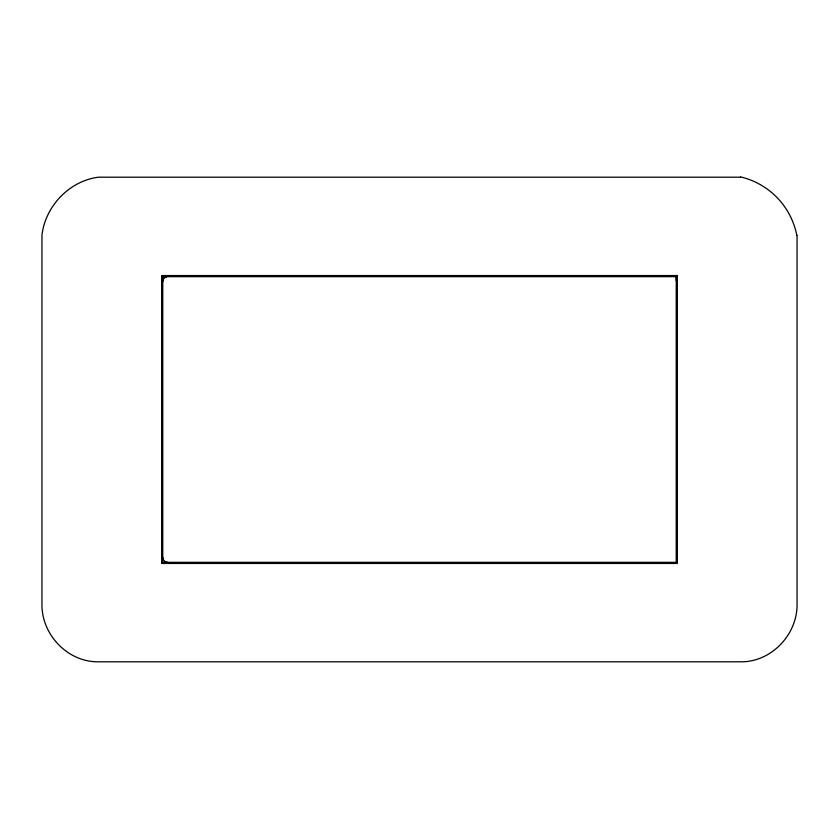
<?xml version="1.0" encoding="UTF-8"?>
<svg xmlns="http://www.w3.org/2000/svg" width="839" height="839" viewBox="0 0 839 839"><rect width="100%" height="100%" fill="white"/><g stroke="black" fill="none" stroke-linecap="round" stroke-linejoin="round"><path stroke-width="1.26" d="M676.234 276.671L676.224 562.329L162.766 562.329L162.766 276.671L676.234 276.671L676.234 280.436M740.522 177.197L98.478 177.197C69.354 180.888 45.358 206.184 41.95 235.14L41.95 603.86C41.331 634.378 67.613 662.286 98.478 661.803L740.522 661.803C771.387 662.286 797.669 634.378 797.05 603.86L797.05 235.14M162.766 276.671L166.531 276.849A5.076 5.076 0 0 0 162.766 281.747M740.596 176.914A74.681 74.681 0 0 1 796.767 235.203M167.852 562.319A5.076 5.076 0 0 1 162.766 557.253M677.356 275.549L677.356 563.451L161.644 563.451L161.644 275.549L677.356 275.549"/></g></svg>
